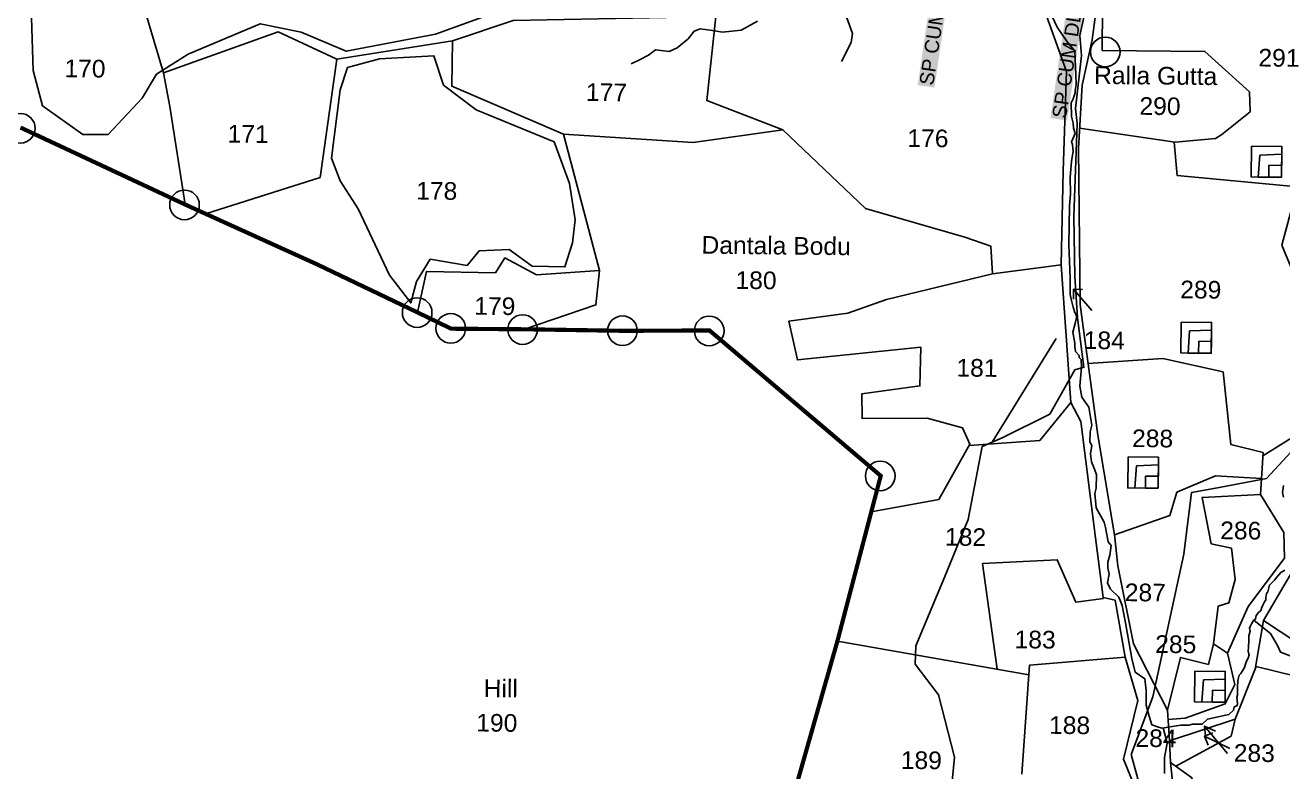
# Model space of a CAD drawing. Header units: inches. Extents: x 216030 to 222213, y 1586560 to 1591986.
# Drawn here: x 217161 to 218230, y 1588393 to 1589028 of the extents above; entities that cross this region are included whole.
import ezdxf

# ---------------------------------------------------------------- set-up
doc = ezdxf.new("R2010")
doc.units = ezdxf.units.IN
doc.header["$LTSCALE"] = 15
doc.header["$MEASUREMENT"] = 0
for name, color, linetype in [('BOUNDRY STONES', 240, 'Continuous'), ('PLOTS', 7, 'Continuous'), ('PLOTS NO', 7, 'Continuous'), ('ROADS', 1, 'Continuous'), ('STREAMS', 4, 'Continuous'), ('STRUCTURE', 5, 'Continuous'), ('VILLAGE BOUNDRY', 5, 'Continuous'), ('wells', 7, 'Continuous')]:
    doc.layers.add(name, color=color, linetype=linetype)
doc.styles.get("Standard").update_dxf_attribs({"font": 'arial.ttf'})

# ---------------------------------------------------------------- blocks, each defined once
blk = doc.blocks.new('VBV BVB')
at = {"layer": 'wells'}
for points in [[(18263.9, 9973.8), (18300.3, 9973.8), (18300.3, 9936.9), (18263.9, 9936.9)], [(18274.1, 9963.3), (18300.3, 9964.6), (18300.3, 9936.9), (18272.6, 9936.9)], [(18285.1, 9951.1), (18300.3, 9951.1), (18300.3, 9936.9), (18285.1, 9936.9)]]:
    blk.add_lwpolyline(points, close=True, dxfattribs=at)
blk = doc.blocks.new('gdggfg')
at = {"layer": 'PLOTS NO'}
for points in [[(18501.3, 7805), (18515.5, 7835.3)], [(18497.2, 7814.7), (18501.3, 7805), (18512.2, 7809.6)]]:
    blk.add_lwpolyline(points, dxfattribs=at)

msp = doc.modelspace()

# ---------------------------------------------------------------- linework, layer by layer
at = {"layer": 'BOUNDRY STONES'}
for centre in [(218079.4, 1589005.1), (217156.6, 1588940.2), (217296.2, 1588875.1), (217494.1, 1588783.5), (217522.7, 1588770.1), (217583.8, 1588769.1), (217668.7, 1588768.1), (217742.5, 1588767.9), (217888, 1588644.6)]:
    msp.add_circle(centre, 12.6, dxfattribs=at)
at = {"layer": 'PLOTS'}
for points in [[(218133.9, 1588419.5), (218132.2, 1588445.6), (218103.4, 1588501.9), (218090, 1588568.1), (218087.3, 1588594.6), (218073.1, 1588679.2), (218060.1, 1588775.3), (218058, 1588790.5), (218056.6, 1588923), (218059.6, 1588976.8), (218068.2, 1589015.4), (218077.5, 1589085.8), (218094.5, 1589176.6), (218125, 1589321.2), (218228.8, 1589307.1), (218185.3, 1589075.5), (218076.7, 1589079.8)], [(217158, 1589058.3), (217212.1, 1589083.3), (217247.3, 1589091.5), (217278.3, 1588987.4), (217283.7, 1588958.8), (217296.7, 1588875.4)], [(217983.5, 1588816.5), (217982, 1588840), (217959.9, 1588847.6), (217875.4, 1588871.9), (217805.2, 1588938.8), (217740.4, 1588963.8), (217748.1, 1589035.2), (217699.4, 1589066.3), (217501.7, 1589092), (217457.6, 1589084.1), (217361.6, 1589072.5), (217353.4, 1589045.9), (217266.4, 1589053.6), (217247.3, 1589091.5)], [(218057.6, 1588940.2), (218138.8, 1588928.5), (218173.1, 1588931.6), (218178.4, 1588934.8), (218202.5, 1588954.2), (218202.1, 1588971.1), (218164.2, 1589005.5), (218076.7, 1589006.4), (218077.4, 1589079.8)], [(217425.8, 1588999.1), (217524.2, 1589014.7), (217575.7, 1589031.9), (217691.6, 1589034.1), (217748.1, 1589035.2), (217801.5, 1589045.2), (217864.1, 1589049.2), (218016.3, 1589063.2), (218025.4, 1589046.9), (218046.5, 1588988.6), (218043.6, 1588903.9), (218041.9, 1588824), (218050.2, 1588707.1), (218058.5, 1588690.8), (218071.1, 1588592.1), (218077.7, 1588541.2), (218087.7, 1588539), (218096.4, 1588490.5), (218107.2, 1588453.7), (218094.9, 1588403.9), (218104.8, 1588379.3)], [(217314, 1588867.6), (217411.5, 1588898.5), (217425.8, 1588999.1), (217375.9, 1589022.1), (217278.3, 1588987.4)], [(217649.3, 1588819.3), (217618.7, 1588935.3), (217523.5, 1588975.9), (217524.2, 1589014.7)], [(217618.7, 1588935.3), (217729, 1588928.1), (217805.2, 1588938.8)], [(218213.5, 1588661.8), (218245.8, 1588681.7), (218245, 1588747.6), (218258.2, 1588772), (218229.7, 1588840.7), (218243, 1588890.4), (218140.6, 1588900), (218138, 1588928.4)], [(217494.3, 1588783.7), (217502.1, 1588818.5), (217560.6, 1588817.2), (217568.8, 1588830), (217595.6, 1588815.5), (217649.3, 1588819.3), (217646.1, 1588790.1), (217585.5, 1588769.3)], [(217880.4, 1588614.1), (217937.8, 1588624.6), (217964.1, 1588671.7), (217958, 1588685.5), (217928, 1588693.7), (217872.5, 1588693.4), (217872.4, 1588714.5), (217921.7, 1588721.1), (217922.5, 1588754.1), (217817.6, 1588743.3), (217810.2, 1588776.2), (217860.4, 1588782.9), (217893.2, 1588794.6), (217983.5, 1588816.5), (218041.9, 1588824)], [(218213.6, 1588664.5), (218186.2, 1588671.3), (218179.6, 1588733.1), (218128.3, 1588744.4), (218064.8, 1588740.3)], [(217963.5, 1588670.6), (218023.7, 1588674.7), (218050.2, 1588707.1)], [(218183.4, 1588493.9), (218201, 1588533.7), (218231.9, 1588574.8), (218231.4, 1588596.6), (218211.5, 1588628.8), (218213.6, 1588664.5)], [(218214, 1588521.6), (218251.3, 1588585.5), (218240.3, 1588624.1), (218252.3, 1588660.6), (218320.7, 1588652.3), (218381.8, 1588635.7), (218446.4, 1588639.1), (218490.6, 1588617.7), (218506.1, 1588598.8), (218596.3, 1588587.7), (218592.6, 1588557.6), (218547.5, 1588567.8), (218512.9, 1588539.2), (218462, 1588561.6), (218412.1, 1588578.4), (218419.3, 1588608.3), (218422.4, 1588637.8)], [(218087.3, 1588594.6), (218134.4, 1588611.1), (218140.3, 1588630.8), (218173.2, 1588644.7), (218212.3, 1588642.4)], [(218211.5, 1588628.8), (218161.8, 1588626.3), (218169.4, 1588587), (218186.8, 1588583.1), (218190, 1588556.5), (218184.6, 1588536.6), (218175.5, 1588534), (218171.4, 1588501.8)], [(217987.3, 1588480.3), (217975, 1588570.1), (218038.5, 1588573.3), (218054.3, 1588537.4), (218077.8, 1588540.4)], [(218310.8, 1588457.8), (218214, 1588521.6), (218206.8, 1588480.3)], [(217851.5, 1588504), (218014.5, 1588475.6)], [(218132.2, 1588445.6), (218143.4, 1588490.3), (218167.1, 1588484.4), (218171.4, 1588501.8), (218183.4, 1588493.9), (218189.6, 1588467.3), (218181.4, 1588450.9), (218147.3, 1588438.6), (218132.7, 1588437.6)], [(218008.4, 1588391), (218015, 1588483.8), (218096.4, 1588490.5)], [(218160, 1588259.8), (218167.4, 1588224.6), (218210.2, 1588199.5), (218245.6, 1588191.3), (218234.5, 1588157.3), (218248.3, 1588135), (218275.7, 1588144.6), (218336.9, 1588168.8), (218401.7, 1588168.7), (218407.7, 1588241.4), (218384.8, 1588290.4), (218365.2, 1588357.4), (218317.7, 1588381.8), (218282.6, 1588447.3), (218241.2, 1588474.4), (218207.7, 1588482.6), (218190, 1588437.7), (218133.9, 1588419.5), (218135, 1588400.9)], [(218139.3, 1588397.9), (218186.4, 1588423.4), (218190, 1588437.7)], [(217978.6, 1588001.5), (218019.5, 1587971.5), (218053, 1587975.1), (218141.3, 1587984.7), (218142.7, 1588115.3), (218143.2, 1588157.4), (218143.4, 1588182.7), (218152.9, 1588227), (218160, 1588259.8), (218145.2, 1588291.2), (218143.3, 1588321), (218135, 1588400.9), (218152.8, 1588388.3), (218163, 1588366.6), (218149.5, 1588365.6), (218143.7, 1588313.7)]]:
    msp.add_lwpolyline(points, dxfattribs=at)
at = {"layer": 'PLOTS NO'}
for points in [[(218165, 1588420.7), (218163.9, 1588432), (218173.2, 1588427.7)], [(218163.9, 1588432), (218183.3, 1588408.6)]]:
    msp.add_lwpolyline(points, dxfattribs=at)
at = {"layer": 'ROADS', "color": 1}
for points in [[(218111.2, 1588372.6), (218101.3, 1588407.9), (218119.9, 1588456.9), (218146.1, 1588578.1), (218152.7, 1588630.4), (218171.6, 1588634), (218216.5, 1588642.5), (218237.3, 1588664.9), (218253.9, 1588683), (218251.5, 1588727.3), (218260.7, 1588769), (218255.4, 1588798.9), (218245.1, 1588834.1), (218249.4, 1588871.2), (218262.4, 1588894.8), (218287.5, 1588927.4), (218299.6, 1588969.2), (218317.5, 1589062.1), (218294.8, 1589074.8), (218218.5, 1589082.1), (218168.7, 1589097.4), (218146.9, 1589182.2), (218134.4, 1589230.5), (218115.8, 1589318.7)], [(218070.3, 1589075.5), (218057.8, 1589019.1), (218059.3, 1589002.2), (218054, 1588957), (218055.4, 1588944.3), (218054.8, 1588928), (218052.7, 1588865.5), (218053.5, 1588814.1), (218055.9, 1588779.1), (218061.3, 1588737), (218053.6, 1588734.9), (218032.1, 1588697.2), (217991.7, 1588676.9), (217974.7, 1588669.6), (217962.7, 1588607.7), (217942.8, 1588559.1), (217918.3, 1588500.1), (217917.8, 1588484.7), (217937.6, 1588458.6), (217951.2, 1588405.5), (217945.6, 1588347)], [(217165.5, 1589052.2), (217167.6, 1588989.2), (217175.3, 1588959.2)], [(217175.3, 1588959.2), (217209.7, 1588934.8), (217231.3, 1588935), (217260.1, 1588965.9), (217272.3, 1588986.3), (217299.3, 1589003.3), (217360.6, 1589029.1), (217395.5, 1589021.8), (217433.8, 1589005.7), (217509.6, 1589020.3), (217555.8, 1589037)], [(217434.9, 1588991.8), (217462.2, 1588999.4), (217508.3, 1589001.9), (217516.5, 1588976.9), (217544.3, 1588956), (217610.7, 1588928.7), (217623.8, 1588893.4), (217628.5, 1588862.4), (217626.3, 1588842.7), (217619.8, 1588822.3), (217592, 1588823), (217572.4, 1588837.1), (217546.7, 1588835.9), (217536.6, 1588823.6), (217505.3, 1588828.8), (217493.5, 1588809.8), (217488.6, 1588791.8), (217470.6, 1588815.3), (217443.9, 1588871.6), (217428.5, 1588895.6), (217421.3, 1588914.8), (217428.6, 1588973), (217434.9, 1588991.8)], [(217983.2, 1588673.3), (218037.7, 1588761.5)]]:
    msp.add_lwpolyline(points, dxfattribs=at)
at = {"layer": 'STREAMS', "color": 4}
for points in [[(217854.9, 1588997), (217863.2, 1589013.1), (217864.4, 1589020.9), (217859.7, 1589034.1), (217862.4, 1589044.9), (217867.8, 1589060.5), (217867.4, 1589069), (217865.8, 1589084.7), (217863.8, 1589096.4), (217861.7, 1589116.7)], [(218232, 1588564.4), (218228.7, 1588562.6), (218225.4, 1588558.6), (218223.2, 1588556), (218219, 1588551.8), (218217.8, 1588546.1), (218216.4, 1588544.6), (218216, 1588541.3), (218216, 1588539.4), (218214.8, 1588537.5), (218213.5, 1588534.7), (218212.4, 1588532.2), (218212, 1588530.8), (218211.3, 1588529.8), (218209.6, 1588528.5), (218207.8, 1588525.9), (218207.3, 1588523.1), (218205.5, 1588521.8), (218203.9, 1588518.8), (218202.8, 1588517.3), (218202, 1588515.1), (218202.5, 1588512.5), (218201.4, 1588508.8), (218201.5, 1588504.8), (218201.2, 1588499.4), (218201, 1588495.4), (218201.7, 1588492.6), (218200.8, 1588489.6), (218199.2, 1588486.5), (218197.7, 1588481.8), (218196, 1588478.9), (218194.7, 1588476.6), (218193.3, 1588475.2), (218192.3, 1588471.9), (218192.2, 1588469.9), (218191.9, 1588465.4), (218191.9, 1588462.9), (218192, 1588460.8), (218192, 1588458.3), (218191.3, 1588456.1), (218191.7, 1588454.2), (218192, 1588450.7), (218191.4, 1588449.1), (218189.1, 1588448.3), (218188.5, 1588445.4), (218184.5, 1588441.9), (218166.3, 1588437.9), (218161.7, 1588433.6), (218153.7, 1588433.7), (218150.4, 1588432.7), (218143.8, 1588432.8), (218136.2, 1588431.6), (218127.9, 1588430.3), (218124.6, 1588431), (218119, 1588433.1), (218116.7, 1588440.4), (218114.2, 1588449.7), (218114.3, 1588459.6), (218114.3, 1588462.2), (218113.1, 1588472.2), (218104.9, 1588477.9), (218102, 1588489.5), (218096.7, 1588519.8), (218093.8, 1588534.6), (218090.9, 1588541.5), (218083.9, 1588548.4), (218081.3, 1588553.6), (218082.6, 1588561), (218081.6, 1588566.6), (218081.7, 1588571.4), (218083.4, 1588577.2), (218084.3, 1588585.4), (218081.9, 1588588.6), (218080.7, 1588594.8), (218079.5, 1588600.8), (218078.5, 1588605.2), (218071.6, 1588617.5), (218070.5, 1588629.8), (218071.7, 1588634.2), (218071.9, 1588645.6), (218070.2, 1588650.3), (218067.6, 1588656.6), (218066.7, 1588663.4), (218068, 1588670.5), (218066.3, 1588673.6), (218066.6, 1588682.1), (218067.9, 1588687.9), (218065.4, 1588703), (218059.5, 1588711.5), (218057.8, 1588720.9), (218059.2, 1588737), (218058.9, 1588743.6), (218057.2, 1588745.3), (218057.2, 1588747), (218054.1, 1588750.3), (218053.5, 1588754.3), (218053.6, 1588757.6), (218051.8, 1588767), (218053.7, 1588774.1), (218054.8, 1588779.3), (218054.7, 1588781.6), (218053.4, 1588783.7), (218052.2, 1588788.2), (218050.6, 1588793.9), (218049.6, 1588798.9), (218049.4, 1588801.2), (218049.4, 1588812.6), (218048.7, 1588834.7), (218048.4, 1588840.9), (218048.9, 1588874.2), (218049.9, 1588884.8), (218049.4, 1588898.4), (218050.8, 1588912.3), (218052.1, 1588920.4), (218051.5, 1588926.3), (218050.7, 1588928.6), (218053.7, 1588935.7), (218052.5, 1588940.3), (218052.1, 1588944.6), (218050.7, 1588950.1), (218050.4, 1588961.8), (218052.1, 1588965.3), (218053.7, 1588970.3), (218053.7, 1588972.4), (218054.6, 1588977.4), (218054.4, 1588985.9), (218053.6, 1589005.9), (218046.4, 1589014.5), (218038.6, 1589026.1), (218029, 1589046.3)], [(217676.1, 1588995.1), (217683.2, 1588998.5), (217690.8, 1589002.5), (217696.9, 1589006.8), (217708.5, 1589005.6), (217715.2, 1589008.7), (217724.7, 1589016.4), (217729.6, 1589022.8), (217734.9, 1589024.8), (217745.4, 1589023.3), (217753.9, 1589021.8), (217769.7, 1589023.5), (217783.6, 1589031.4)], [(218230.9, 1588636.6), (218230, 1588630.4), (218231, 1588626.5)], [(218205.9, 1588521.6), (218219.9, 1588510.7), (218226, 1588500.4), (218228.5, 1588494.9), (218236.7, 1588491.8), (218241.8, 1588488.4), (218249, 1588483.9), (218252, 1588476.2), (218258.3, 1588466.1), (218268.3, 1588460.6), (218280.6, 1588457.1), (218287.8, 1588454.2), (218293.9, 1588444.9), (218298.4, 1588434), (218304.3, 1588414.2), (218317.9, 1588408.9), (218329.2, 1588402.5), (218332.8, 1588393.8), (218337.5, 1588385.5)], [(218129.9, 1588391.6), (218129.7, 1588405.1), (218131.9, 1588417.4), (218128.6, 1588430.4)]]:
    msp.add_lwpolyline(points, dxfattribs=at)
at = {"layer": 'VILLAGE BOUNDRY'}
msp.add_lwpolyline([(217156.8, 1588940.8, 3.55, 3.55, 0), (217296.7, 1588875.4, 3.55, 3.55, 0), (217407.9, 1588825, 3.55, 3.55, 0), (217494.3, 1588783.7, 3.55, 3.55, 0), (217523, 1588769.8, 3.55, 3.55, 0), (217587, 1588769.3, 3.55, 3.55, 0), (217669.9, 1588768, 3.55, 3.55, 0), (217742.8, 1588768.3, 3.55, 3.55, 0), (217888.4, 1588644.7, 3.55, 3.55, 0), (217851.5, 1588504, 3.55, 3.55, 0), (217799.8, 1588322.2, 3.55, 3.55, 0)], format="xyseb", dxfattribs=at)
at = {"layer": 'VILLAGE BOUNDRY', "color": 6}
msp.add_lwpolyline([(217156.8, 1588940.8), (217296.7, 1588875.4), (217407.9, 1588825), (217494.3, 1588783.7), (217523, 1588769.8), (217587, 1588769.3), (217669.9, 1588768), (217742.8, 1588768.3), (217888.4, 1588644.7), (217851.5, 1588504), (217799.8, 1588322.2)], dxfattribs=at)

# ---------------------------------------------------------------- block references
at = {"layer": 'PLOTS NO'}
for p, xscale, yscale, zscale, rotation in [((218422.6, 1603071.3), 0.7107817519603229, 0.7107817519603229, 0.7107817519603229, 245.6409125493742), ((212931.8, 1601702.5), 0.710781751960323, 0.710781751960323, 0.710781751960323, 268.6320696722268)]:
    msp.add_blockref('gdggfg', p, dxfattribs=dict(at, xscale=xscale, yscale=yscale, zscale=zscale, rotation=rotation))
at = {"layer": 'wells', "xscale": 0.7107817519603229, "yscale": 0.7107817519603229, "zscale": 0.7107817519603229, "rotation": 359.4143192848295}
for p in [(205150.2, 1581968.9), (205090.5, 1581819.3), (205045.3, 1581704.6), (205102.2, 1581522.6)]:
    msp.add_blockref('VBV BVB', p, dxfattribs=at)

# ---------------------------------------------------------------- texts
at = {"layer": 'PLOTS NO'}
for s, p in [('291', (218209.6, 1588992.8)), ('170', (217194, 1588983.7)), ('Ralla Gutta', (218069.8, 1588978)), ('177', (217637.6, 1588963.5)), ('290', (218108.4, 1588951.7)), ('171', (217332.8, 1588928.1)), ('176', (217911, 1588924.4)), ('178', (217493.2, 1588879.7)), ('Dantala Bodu', (217735.9, 1588833.6)), ('180', (217764.8, 1588803.7)), ('289', (218143.1, 1588795.7)), ('179', (217542.6, 1588781.7)), ('184', (218061, 1588752.6)), ('181', (217952.7, 1588729.2)), ('288', (218102.1, 1588669.2)), ('286', (218177.1, 1588590.9)), ('182', (217943, 1588585.4)), ('287', (218095.9, 1588538.2)), ('183', (218002.2, 1588498.2)), ('285', (218121.8, 1588494.2)), ('Hill', (217550.6, 1588456.6)), ('190', (217544.3, 1588427.4)), ('188', (218031.5, 1588425.4)), ('284', (218105, 1588414.3)), ('283', (218188.6, 1588401.7)), ('189', (217905.4, 1588395.6))]:
    msp.add_text(s, height=15, rotation=359.4143, dxfattribs=at).set_placement(p)
at = {"layer": 'STRUCTURE', "color": 5, "char_height": 12, "attachment_point": 1, "rotation": 81.6399, "bg_fill": 1, "box_fill_scale": 1.1, "bg_fill_color": 7, "bg_fill_true_color": 16777215, "bg_fill_transparency": 0}
for s, insert, width in [('SP CUM SLB @ KM 61.089/61.190', (217921.2, 1588977.9, 23), 264.202), ('SP CUM DLRB @ KM 61.207/61.307', (218034.1, 1588949.9, 23), 277.274)]:
    msp.add_mtext(s, dxfattribs=dict(at, insert=insert, width=width))

doc.saveas('drawing.dxf')
